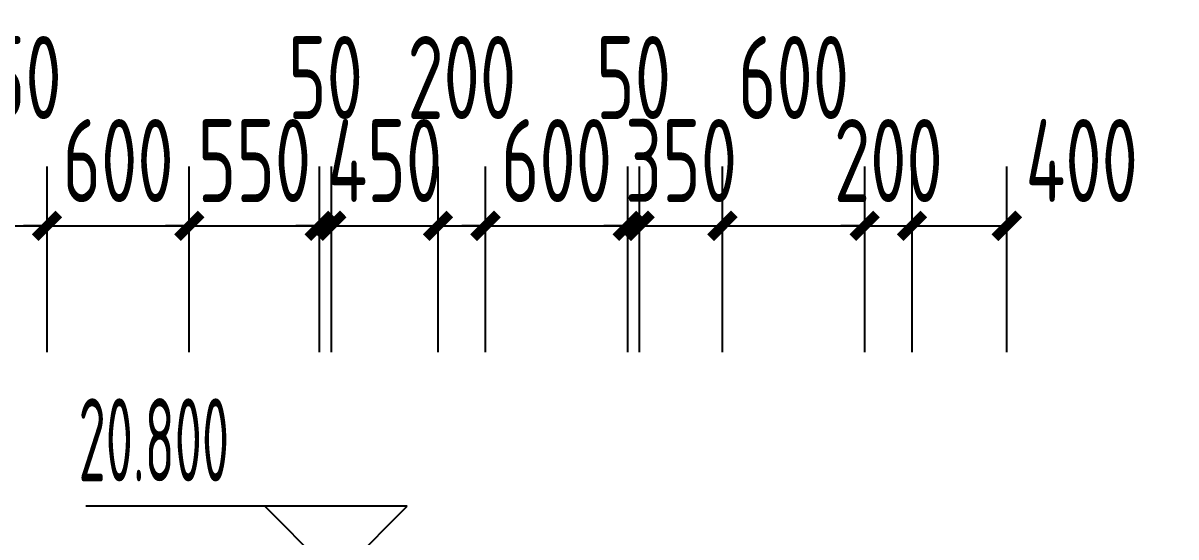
# Model space of a CAD drawing. Extents: x -863035 to 270371, y -8918 to 240488.
# Drawn here: x -19747 to -14882, y 152643 to 154809 of the extents above; entities that cross this region are included whole.
import ezdxf

# ---------------------------------------------------------------- set-up
doc = ezdxf.new("R2010")
doc.units = 0
doc.header["$LTSCALE"] = 1000
doc.header["$MEASUREMENT"] = 0
doc.linetypes.add('109-34 轴网$0$L1$0$$AUDIT_BAD_LTYPE1', pattern=[0])
for name, color, linetype in [('01-标注_尺寸', 124, 'Continuous'), ('01-标注_标高', 200, 'Continuous'), ('02-TEXT_标注', 130, 'Continuous')]:
    doc.layers.add(name, color=color, linetype=linetype)
doc.styles.add('_TCH_DIM', font='ROS1', dxfattribs={"width": 0.75, "bigfont": 'JD'})
doc.styles.add('_TCH_DIM_T3', font='ROS1', dxfattribs={"width": 0.75, "bigfont": 'JD'})
doc.dimstyles.new('_TCH_ARCH&&100', dxfattribs={"dimtxt": 350, "dimasz": 100, "dimexe": 250, "dimexo": 300, "dimgap": 100, "dimtad": 1, "dimdec": 0, "dimzin": 0, "dimdsep": 46, "dimtxsty": '_TCH_DIM_T3', "dimblk": 'ARCHTICK', "dimcen": 0.09, "dimclrt": 7, "dimazin": 2, "dimtfac": 1, "dimtdec": 0, "dimtix": 1, "dimtmove": 2, "dimatfit": 3, "dimfxl": 0, "dimtolj": 1, "dimtzin": 0, "dimarcsym": 0})

# ---------------------------------------------------------------- blocks, each defined once
blk = doc.blocks.new('_ArchTick')
at = {"color": 0, "linetype": 'ByBlock', "const_width": 0.4}
blk.add_lwpolyline([(-0.5, -0.5), (0.5, 0.5)], dxfattribs=at)
blk = doc.blocks.new('*D1387')
at = {"layer": '01-标注_尺寸', "color": 0, "linetype": '109-34 轴网$0$L1$0$$AUDIT_BAD_LTYPE1', "lineweight": -2, "transparency": 16777216}
for p, q in [((-19995.7, 153421.9), (-19995.7, 154204.3)), ((-19645.7, 153421.9), (-19645.7, 154204.3)), ((-19995.7, 153954.3), (-19645.7, 153954.3))]:
    blk.add_line(p, q, dxfattribs=at)
at = {"layer": 'Defpoints', "color": 0, "linetype": '109-34 轴网$0$L1$0$$AUDIT_BAD_LTYPE1', "transparency": 16777216}
for p in [(-19645.7, 153954.3), (-19995.7, 153121.9), (-19645.7, 153121.9)]:
    blk.add_point(p, dxfattribs=at)
at = {"layer": '01-标注_尺寸', "color": 0, "linetype": '109-34 轴网$0$L1$0$$AUDIT_BAD_LTYPE1', "lineweight": -2, "transparency": 16777216, "xscale": 100, "yscale": 100, "zscale": 100, "rotation": 180}
blk.add_blockref('_ArchTick', (-19995.7, 153954.3), dxfattribs=at)
at = {"layer": '01-标注_尺寸', "color": 0, "linetype": '109-34 轴网$0$L1$0$$AUDIT_BAD_LTYPE1', "lineweight": -2, "transparency": 16777216, "xscale": 100, "yscale": 100, "zscale": 100}
blk.add_blockref('_ArchTick', (-19645.7, 153954.3), dxfattribs=at)
at = {"layer": '01-标注_尺寸', "color": 7, "linetype": '109-34 轴网$0$L1$0$$AUDIT_BAD_LTYPE1', "transparency": 16777216, "insert": (-19820.7, 154579.3), "char_height": 350, "attachment_point": 5, "style": '_TCH_DIM_T3'}
blk.add_mtext('\\A1;350', dxfattribs=at)
blk = doc.blocks.new('*D1388')
at = {"layer": '01-标注_尺寸', "color": 0, "linetype": '109-34 轴网$0$L1$0$$AUDIT_BAD_LTYPE1', "lineweight": -2, "transparency": 16777216}
for p, q in [((-19645.7, 153421.9), (-19645.7, 154204.3)), ((-19045.7, 153421.9), (-19045.7, 154204.3)), ((-19645.7, 153954.3), (-19745.7, 153954.3)), ((-19645.7, 153954.3), (-19045.7, 153954.3)), ((-19045.7, 153954.3), (-18945.7, 153954.3))]:
    blk.add_line(p, q, dxfattribs=at)
at = {"layer": 'Defpoints', "color": 0, "linetype": '109-34 轴网$0$L1$0$$AUDIT_BAD_LTYPE1', "transparency": 16777216}
for p in [(-19045.7, 153954.3), (-19645.7, 153121.9), (-19045.7, 153121.9)]:
    blk.add_point(p, dxfattribs=at)
at = {"layer": '01-标注_尺寸', "color": 0, "linetype": '109-34 轴网$0$L1$0$$AUDIT_BAD_LTYPE1', "lineweight": -2, "transparency": 16777216, "xscale": 100, "yscale": 100, "zscale": 100}
blk.add_blockref('_ArchTick', (-19645.7, 153954.3), dxfattribs=at)
at = {"layer": '01-标注_尺寸', "color": 0, "linetype": '109-34 轴网$0$L1$0$$AUDIT_BAD_LTYPE1', "lineweight": -2, "transparency": 16777216, "xscale": 100, "yscale": 100, "zscale": 100, "rotation": 180}
blk.add_blockref('_ArchTick', (-19045.7, 153954.3), dxfattribs=at)
at = {"layer": '01-标注_尺寸', "color": 7, "linetype": '109-34 轴网$0$L1$0$$AUDIT_BAD_LTYPE1', "transparency": 16777216, "insert": (-19345.7, 154229.3), "char_height": 350, "attachment_point": 5, "style": '_TCH_DIM_T3'}
blk.add_mtext('\\A1;600', dxfattribs=at)
blk = doc.blocks.new('*D1389')
at = {"layer": '01-标注_尺寸', "color": 0, "linetype": '109-34 轴网$0$L1$0$$AUDIT_BAD_LTYPE1', "lineweight": -2, "transparency": 16777216}
for p, q in [((-19045.7, 153421.9), (-19045.7, 154204.3)), ((-18495.7, 153421.9), (-18495.7, 154204.3)), ((-19045.7, 153954.3), (-19145.7, 153954.3)), ((-19045.7, 153954.3), (-18495.7, 153954.3)), ((-18495.7, 153954.3), (-18395.7, 153954.3))]:
    blk.add_line(p, q, dxfattribs=at)
at = {"layer": 'Defpoints', "color": 0, "linetype": '109-34 轴网$0$L1$0$$AUDIT_BAD_LTYPE1', "transparency": 16777216}
for p in [(-18495.7, 153954.3), (-19045.7, 153121.9), (-18495.7, 153121.9)]:
    blk.add_point(p, dxfattribs=at)
at = {"layer": '01-标注_尺寸', "color": 0, "linetype": '109-34 轴网$0$L1$0$$AUDIT_BAD_LTYPE1', "lineweight": -2, "transparency": 16777216, "xscale": 100, "yscale": 100, "zscale": 100}
blk.add_blockref('_ArchTick', (-19045.7, 153954.3), dxfattribs=at)
at = {"layer": '01-标注_尺寸', "color": 0, "linetype": '109-34 轴网$0$L1$0$$AUDIT_BAD_LTYPE1', "lineweight": -2, "transparency": 16777216, "xscale": 100, "yscale": 100, "zscale": 100, "rotation": 180}
blk.add_blockref('_ArchTick', (-18495.7, 153954.3), dxfattribs=at)
at = {"layer": '01-标注_尺寸', "color": 7, "linetype": '109-34 轴网$0$L1$0$$AUDIT_BAD_LTYPE1', "transparency": 16777216, "insert": (-18770.7, 154229.3), "char_height": 350, "attachment_point": 5, "style": '_TCH_DIM_T3'}
blk.add_mtext('\\A1;550', dxfattribs=at)
blk = doc.blocks.new('*D1390')
at = {"layer": '01-标注_尺寸', "color": 0, "linetype": '109-34 轴网$0$L1$0$$AUDIT_BAD_LTYPE1', "lineweight": -2, "transparency": 16777216}
for p, q in [((-18495.7, 153421.9), (-18495.7, 154204.3)), ((-18445.7, 153421.9), (-18445.7, 154204.3)), ((-18495.7, 153954.3), (-18595.7, 153954.3)), ((-18495.7, 153954.3), (-18445.7, 153954.3)), ((-18445.7, 153954.3), (-18345.7, 153954.3))]:
    blk.add_line(p, q, dxfattribs=at)
at = {"layer": 'Defpoints', "color": 0, "linetype": '109-34 轴网$0$L1$0$$AUDIT_BAD_LTYPE1', "transparency": 16777216}
for p in [(-18445.7, 153954.3), (-18495.7, 153121.9), (-18445.7, 153121.9)]:
    blk.add_point(p, dxfattribs=at)
at = {"layer": '01-标注_尺寸', "color": 0, "linetype": '109-34 轴网$0$L1$0$$AUDIT_BAD_LTYPE1', "lineweight": -2, "transparency": 16777216, "xscale": 100, "yscale": 100, "zscale": 100}
blk.add_blockref('_ArchTick', (-18495.7, 153954.3), dxfattribs=at)
at = {"layer": '01-标注_尺寸', "color": 0, "linetype": '109-34 轴网$0$L1$0$$AUDIT_BAD_LTYPE1', "lineweight": -2, "transparency": 16777216, "xscale": 100, "yscale": 100, "zscale": 100, "rotation": 180}
blk.add_blockref('_ArchTick', (-18445.7, 153954.3), dxfattribs=at)
at = {"layer": '01-标注_尺寸', "color": 7, "linetype": '109-34 轴网$0$L1$0$$AUDIT_BAD_LTYPE1', "transparency": 16777216, "insert": (-18470.7, 154579.3), "char_height": 350, "attachment_point": 5, "style": '_TCH_DIM_T3'}
blk.add_mtext('\\A1;50', dxfattribs=at)
blk = doc.blocks.new('*D1391')
at = {"layer": '01-标注_尺寸', "color": 0, "linetype": '109-34 轴网$0$L1$0$$AUDIT_BAD_LTYPE1', "lineweight": -2, "transparency": 16777216}
for p, q in [((-18445.7, 153421.9), (-18445.7, 154204.3)), ((-17995.7, 153421.9), (-17995.7, 154204.3)), ((-18445.7, 153954.3), (-18545.7, 153954.3)), ((-18445.7, 153954.3), (-17995.7, 153954.3)), ((-17995.7, 153954.3), (-17895.7, 153954.3))]:
    blk.add_line(p, q, dxfattribs=at)
at = {"layer": 'Defpoints', "color": 0, "linetype": '109-34 轴网$0$L1$0$$AUDIT_BAD_LTYPE1', "transparency": 16777216}
for p in [(-17995.7, 153954.3), (-18445.7, 153121.9), (-17995.7, 153121.9)]:
    blk.add_point(p, dxfattribs=at)
at = {"layer": '01-标注_尺寸', "color": 0, "linetype": '109-34 轴网$0$L1$0$$AUDIT_BAD_LTYPE1', "lineweight": -2, "transparency": 16777216, "xscale": 100, "yscale": 100, "zscale": 100}
blk.add_blockref('_ArchTick', (-18445.7, 153954.3), dxfattribs=at)
at = {"layer": '01-标注_尺寸', "color": 0, "linetype": '109-34 轴网$0$L1$0$$AUDIT_BAD_LTYPE1', "lineweight": -2, "transparency": 16777216, "xscale": 100, "yscale": 100, "zscale": 100, "rotation": 180}
blk.add_blockref('_ArchTick', (-17995.7, 153954.3), dxfattribs=at)
at = {"layer": '01-标注_尺寸', "color": 7, "linetype": '109-34 轴网$0$L1$0$$AUDIT_BAD_LTYPE1', "transparency": 16777216, "insert": (-18220.7, 154229.3), "char_height": 350, "attachment_point": 5, "style": '_TCH_DIM_T3'}
blk.add_mtext('\\A1;450', dxfattribs=at)
blk = doc.blocks.new('*D1392')
at = {"layer": '01-标注_尺寸', "color": 0, "linetype": '109-34 轴网$0$L1$0$$AUDIT_BAD_LTYPE1', "lineweight": -2, "transparency": 16777216}
for p, q in [((-17995.7, 153421.9), (-17995.7, 154204.3)), ((-17795.7, 153421.9), (-17795.7, 154204.3)), ((-17995.7, 153954.3), (-17795.7, 153954.3))]:
    blk.add_line(p, q, dxfattribs=at)
at = {"layer": 'Defpoints', "color": 0, "linetype": '109-34 轴网$0$L1$0$$AUDIT_BAD_LTYPE1', "transparency": 16777216}
for p in [(-17795.7, 153954.3), (-17995.7, 153121.9), (-17795.7, 153121.9)]:
    blk.add_point(p, dxfattribs=at)
at = {"layer": '01-标注_尺寸', "color": 0, "linetype": '109-34 轴网$0$L1$0$$AUDIT_BAD_LTYPE1', "lineweight": -2, "transparency": 16777216, "xscale": 100, "yscale": 100, "zscale": 100, "rotation": 180}
blk.add_blockref('_ArchTick', (-17995.7, 153954.3), dxfattribs=at)
at = {"layer": '01-标注_尺寸', "color": 0, "linetype": '109-34 轴网$0$L1$0$$AUDIT_BAD_LTYPE1', "lineweight": -2, "transparency": 16777216, "xscale": 100, "yscale": 100, "zscale": 100}
blk.add_blockref('_ArchTick', (-17795.7, 153954.3), dxfattribs=at)
at = {"layer": '01-标注_尺寸', "color": 7, "linetype": '109-34 轴网$0$L1$0$$AUDIT_BAD_LTYPE1', "transparency": 16777216, "insert": (-17895.7, 154579.3), "char_height": 350, "attachment_point": 5, "style": '_TCH_DIM_T3'}
blk.add_mtext('\\A1;200', dxfattribs=at)
blk = doc.blocks.new('*D1393')
at = {"layer": '01-标注_尺寸', "color": 0, "linetype": '109-34 轴网$0$L1$0$$AUDIT_BAD_LTYPE1', "lineweight": -2, "transparency": 16777216}
for p, q in [((-17795.7, 153421.9), (-17795.7, 154204.3)), ((-17195.7, 153421.9), (-17195.7, 154204.3)), ((-17795.7, 153954.3), (-17895.7, 153954.3)), ((-17795.7, 153954.3), (-17195.7, 153954.3)), ((-17195.7, 153954.3), (-17095.7, 153954.3))]:
    blk.add_line(p, q, dxfattribs=at)
at = {"layer": 'Defpoints', "color": 0, "linetype": '109-34 轴网$0$L1$0$$AUDIT_BAD_LTYPE1', "transparency": 16777216}
for p in [(-17195.7, 153954.3), (-17795.7, 153121.9), (-17195.7, 153121.9)]:
    blk.add_point(p, dxfattribs=at)
at = {"layer": '01-标注_尺寸', "color": 0, "linetype": '109-34 轴网$0$L1$0$$AUDIT_BAD_LTYPE1', "lineweight": -2, "transparency": 16777216, "xscale": 100, "yscale": 100, "zscale": 100}
blk.add_blockref('_ArchTick', (-17795.7, 153954.3), dxfattribs=at)
at = {"layer": '01-标注_尺寸', "color": 0, "linetype": '109-34 轴网$0$L1$0$$AUDIT_BAD_LTYPE1', "lineweight": -2, "transparency": 16777216, "xscale": 100, "yscale": 100, "zscale": 100, "rotation": 180}
blk.add_blockref('_ArchTick', (-17195.7, 153954.3), dxfattribs=at)
at = {"layer": '01-标注_尺寸', "color": 7, "linetype": '109-34 轴网$0$L1$0$$AUDIT_BAD_LTYPE1', "transparency": 16777216, "insert": (-17495.7, 154229.3), "char_height": 350, "attachment_point": 5, "style": '_TCH_DIM_T3'}
blk.add_mtext('\\A1;600', dxfattribs=at)
blk = doc.blocks.new('*D1394')
at = {"layer": '01-标注_尺寸', "color": 0, "linetype": '109-34 轴网$0$L1$0$$AUDIT_BAD_LTYPE1', "lineweight": -2, "transparency": 16777216}
for p, q in [((-17195.7, 153421.9), (-17195.7, 154204.3)), ((-17145.7, 153421.9), (-17145.7, 154204.3)), ((-17195.7, 153954.3), (-17295.7, 153954.3)), ((-17195.7, 153954.3), (-17145.7, 153954.3)), ((-17145.7, 153954.3), (-17045.7, 153954.3))]:
    blk.add_line(p, q, dxfattribs=at)
at = {"layer": 'Defpoints', "color": 0, "linetype": '109-34 轴网$0$L1$0$$AUDIT_BAD_LTYPE1', "transparency": 16777216}
for p in [(-17145.7, 153954.3), (-17195.7, 153121.9), (-17145.7, 153121.9)]:
    blk.add_point(p, dxfattribs=at)
at = {"layer": '01-标注_尺寸', "color": 0, "linetype": '109-34 轴网$0$L1$0$$AUDIT_BAD_LTYPE1', "lineweight": -2, "transparency": 16777216, "xscale": 100, "yscale": 100, "zscale": 100}
blk.add_blockref('_ArchTick', (-17195.7, 153954.3), dxfattribs=at)
at = {"layer": '01-标注_尺寸', "color": 0, "linetype": '109-34 轴网$0$L1$0$$AUDIT_BAD_LTYPE1', "lineweight": -2, "transparency": 16777216, "xscale": 100, "yscale": 100, "zscale": 100, "rotation": 180}
blk.add_blockref('_ArchTick', (-17145.7, 153954.3), dxfattribs=at)
at = {"layer": '01-标注_尺寸', "color": 7, "linetype": '109-34 轴网$0$L1$0$$AUDIT_BAD_LTYPE1', "transparency": 16777216, "insert": (-17170.7, 154579.3), "char_height": 350, "attachment_point": 5, "style": '_TCH_DIM_T3'}
blk.add_mtext('\\A1;50', dxfattribs=at)
blk = doc.blocks.new('*D1395')
at = {"layer": '01-标注_尺寸', "color": 0, "linetype": '109-34 轴网$0$L1$0$$AUDIT_BAD_LTYPE1', "lineweight": -2, "transparency": 16777216}
for p, q in [((-17145.7, 153421.9), (-17145.7, 154204.3)), ((-16795.7, 153421.9), (-16795.7, 154204.3)), ((-17145.7, 153954.3), (-17245.7, 153954.3)), ((-17145.7, 153954.3), (-16795.7, 153954.3)), ((-16795.7, 153954.3), (-16695.7, 153954.3))]:
    blk.add_line(p, q, dxfattribs=at)
at = {"layer": 'Defpoints', "color": 0, "linetype": '109-34 轴网$0$L1$0$$AUDIT_BAD_LTYPE1', "transparency": 16777216}
for p in [(-16795.7, 153954.3), (-17145.7, 153121.9), (-16795.7, 153121.9)]:
    blk.add_point(p, dxfattribs=at)
at = {"layer": '01-标注_尺寸', "color": 0, "linetype": '109-34 轴网$0$L1$0$$AUDIT_BAD_LTYPE1', "lineweight": -2, "transparency": 16777216, "xscale": 100, "yscale": 100, "zscale": 100}
blk.add_blockref('_ArchTick', (-17145.7, 153954.3), dxfattribs=at)
at = {"layer": '01-标注_尺寸', "color": 0, "linetype": '109-34 轴网$0$L1$0$$AUDIT_BAD_LTYPE1', "lineweight": -2, "transparency": 16777216, "xscale": 100, "yscale": 100, "zscale": 100, "rotation": 180}
blk.add_blockref('_ArchTick', (-16795.7, 153954.3), dxfattribs=at)
at = {"layer": '01-标注_尺寸', "color": 7, "linetype": '109-34 轴网$0$L1$0$$AUDIT_BAD_LTYPE1', "transparency": 16777216, "insert": (-16970.7, 154229.3), "char_height": 350, "attachment_point": 5, "style": '_TCH_DIM_T3'}
blk.add_mtext('\\A1;350', dxfattribs=at)
blk = doc.blocks.new('*D1396')
at = {"layer": '01-标注_尺寸', "color": 0, "linetype": '109-34 轴网$0$L1$0$$AUDIT_BAD_LTYPE1', "lineweight": -2, "transparency": 16777216}
for p, q in [((-16795.7, 153421.9), (-16795.7, 154204.3)), ((-16195.7, 153421.9), (-16195.7, 154204.3)), ((-16795.7, 153954.3), (-16195.7, 153954.3))]:
    blk.add_line(p, q, dxfattribs=at)
at = {"layer": 'Defpoints', "color": 0, "linetype": '109-34 轴网$0$L1$0$$AUDIT_BAD_LTYPE1', "transparency": 16777216}
for p in [(-16195.7, 153954.3), (-16795.7, 153121.9), (-16195.7, 153121.9)]:
    blk.add_point(p, dxfattribs=at)
at = {"layer": '01-标注_尺寸', "color": 0, "linetype": '109-34 轴网$0$L1$0$$AUDIT_BAD_LTYPE1', "lineweight": -2, "transparency": 16777216, "xscale": 100, "yscale": 100, "zscale": 100, "rotation": 180}
blk.add_blockref('_ArchTick', (-16795.7, 153954.3), dxfattribs=at)
at = {"layer": '01-标注_尺寸', "color": 0, "linetype": '109-34 轴网$0$L1$0$$AUDIT_BAD_LTYPE1', "lineweight": -2, "transparency": 16777216, "xscale": 100, "yscale": 100, "zscale": 100}
blk.add_blockref('_ArchTick', (-16195.7, 153954.3), dxfattribs=at)
at = {"layer": '01-标注_尺寸', "color": 7, "linetype": '109-34 轴网$0$L1$0$$AUDIT_BAD_LTYPE1', "transparency": 16777216, "insert": (-16495.7, 154579.3), "char_height": 350, "attachment_point": 5, "style": '_TCH_DIM_T3'}
blk.add_mtext('\\A1;600', dxfattribs=at)
blk = doc.blocks.new('*D1397')
at = {"layer": '01-标注_尺寸', "color": 0, "linetype": '109-34 轴网$0$L1$0$$AUDIT_BAD_LTYPE1', "lineweight": -2, "transparency": 16777216}
for p, q in [((-16195.7, 153421.9), (-16195.7, 154204.3)), ((-15995.7, 153421.9), (-15995.7, 154204.3)), ((-16195.7, 153954.3), (-16295.7, 153954.3)), ((-16195.7, 153954.3), (-15995.7, 153954.3)), ((-15995.7, 153954.3), (-15895.7, 153954.3))]:
    blk.add_line(p, q, dxfattribs=at)
at = {"layer": 'Defpoints', "color": 0, "linetype": '109-34 轴网$0$L1$0$$AUDIT_BAD_LTYPE1', "transparency": 16777216}
for p in [(-15995.7, 153954.3), (-16195.7, 153121.9), (-15995.7, 153121.9)]:
    blk.add_point(p, dxfattribs=at)
at = {"layer": '01-标注_尺寸', "color": 0, "linetype": '109-34 轴网$0$L1$0$$AUDIT_BAD_LTYPE1', "lineweight": -2, "transparency": 16777216, "xscale": 100, "yscale": 100, "zscale": 100}
blk.add_blockref('_ArchTick', (-16195.7, 153954.3), dxfattribs=at)
at = {"layer": '01-标注_尺寸', "color": 0, "linetype": '109-34 轴网$0$L1$0$$AUDIT_BAD_LTYPE1', "lineweight": -2, "transparency": 16777216, "xscale": 100, "yscale": 100, "zscale": 100, "rotation": 180}
blk.add_blockref('_ArchTick', (-15995.7, 153954.3), dxfattribs=at)
at = {"layer": '01-标注_尺寸', "color": 7, "linetype": '109-34 轴网$0$L1$0$$AUDIT_BAD_LTYPE1', "transparency": 16777216, "insert": (-16095.7, 154229.3), "char_height": 350, "attachment_point": 5, "style": '_TCH_DIM_T3'}
blk.add_mtext('\\A1;200', dxfattribs=at)
blk = doc.blocks.new('*D1398')
at = {"layer": '01-标注_尺寸', "color": 0, "linetype": '109-34 轴网$0$L1$0$$AUDIT_BAD_LTYPE1', "lineweight": -2, "transparency": 16777216}
for p, q in [((-15995.7, 153421.9), (-15995.7, 154204.3)), ((-15595.7, 153421.9), (-15595.7, 154204.3)), ((-15995.7, 153954.3), (-15595.7, 153954.3))]:
    blk.add_line(p, q, dxfattribs=at)
at = {"layer": 'Defpoints', "color": 0, "linetype": '109-34 轴网$0$L1$0$$AUDIT_BAD_LTYPE1', "transparency": 16777216}
for p in [(-15595.7, 153954.3), (-15995.7, 153121.9), (-15595.7, 153121.9)]:
    blk.add_point(p, dxfattribs=at)
at = {"layer": '01-标注_尺寸', "color": 0, "linetype": '109-34 轴网$0$L1$0$$AUDIT_BAD_LTYPE1', "lineweight": -2, "transparency": 16777216, "xscale": 100, "yscale": 100, "zscale": 100, "rotation": 180}
blk.add_blockref('_ArchTick', (-15995.7, 153954.3), dxfattribs=at)
at = {"layer": '01-标注_尺寸', "color": 0, "linetype": '109-34 轴网$0$L1$0$$AUDIT_BAD_LTYPE1', "lineweight": -2, "transparency": 16777216, "xscale": 100, "yscale": 100, "zscale": 100}
blk.add_blockref('_ArchTick', (-15595.7, 153954.3), dxfattribs=at)
at = {"layer": '01-标注_尺寸', "color": 7, "linetype": '109-34 轴网$0$L1$0$$AUDIT_BAD_LTYPE1', "transparency": 16777216, "insert": (-15279.7, 154229.3), "char_height": 350, "attachment_point": 5, "style": '_TCH_DIM_T3'}
blk.add_mtext('\\A1;400', dxfattribs=at)

msp = doc.modelspace()

# ---------------------------------------------------------------- linework, layer by layer
at = {"layer": '01-标注_标高'}
for p, q in [((-18126.1, 152771.9), (-19482.7, 152771.9)), ((-18426.1, 152471.9), (-18726.1, 152771.9)), ((-18426.1, 152471.9), (-18126.1, 152771.9))]:
    msp.add_line(p, q, dxfattribs=at)

# ---------------------------------------------------------------- texts
at = {"layer": '02-TEXT_标注', "style": '_TCH_DIM', "width": 0.5625}
msp.add_text('20.800', height=350, dxfattribs=at).set_placement((-19512.7, 152876.9))

# ---------------------------------------------------------------- dimensions: what is measured, and where the dimension line sits
at = {"layer": '01-标注_尺寸', "linetype": '109-34 轴网$0$L1$0$$AUDIT_BAD_LTYPE1'}
for base, p1, p2, picture, middle in [((-19645.7, 153954.3), (-19995.7, 153121.9), (-19645.7, 153121.9), '*D1387', (-19820.7, 154579.3)), ((-18445.7, 153954.3), (-18495.7, 153121.9), (-18445.7, 153121.9), '*D1390', (-18470.7, 154579.3)), ((-17795.7, 153954.3), (-17995.7, 153121.9), (-17795.7, 153121.9), '*D1392', (-17895.7, 154579.3)), ((-17145.7, 153954.3), (-17195.7, 153121.9), (-17145.7, 153121.9), '*D1394', (-17170.7, 154579.3)), ((-16195.7, 153954.3), (-16795.7, 153121.9), (-16195.7, 153121.9), '*D1396', (-16495.7, 154579.3)), ((-15595.7, 153954.3), (-15995.7, 153121.9), (-15595.7, 153121.9), '*D1398', (-15279.7, 154229.3))]:
    dim = msp.add_linear_dim(base=base, p1=p1, p2=p2, angle=0, dimstyle='_TCH_ARCH&&100', dxfattribs=at)
    dim.commit()
    dim.dimension.update_dxf_attribs({"geometry": picture, "text_midpoint": middle, "dimtype": 161})
for p1, p2, picture, middle in [((-19645.7, 153121.9), (-19045.7, 153121.9), '*D1388', (-19345.7, 154229.3)), ((-19045.7, 153121.9), (-18495.7, 153121.9), '*D1389', (-18770.7, 154229.3)), ((-18445.7, 153121.9), (-17995.7, 153121.9), '*D1391', (-18220.7, 154229.3)), ((-17795.7, 153121.9), (-17195.7, 153121.9), '*D1393', (-17495.7, 154229.3)), ((-17145.7, 153121.9), (-16795.7, 153121.9), '*D1395', (-16970.7, 154229.3)), ((-16195.7, 153121.9), (-15995.7, 153121.9), '*D1397', (-16095.7, 154229.3))]:
    dim = msp.add_aligned_dim(p1=p1, p2=p2, distance=832.3, dimstyle='_TCH_ARCH&&100', dxfattribs=at)
    dim.commit()
    dim.dimension.update_dxf_attribs({"geometry": picture, "text_midpoint": middle})

doc.saveas('drawing.dxf')
